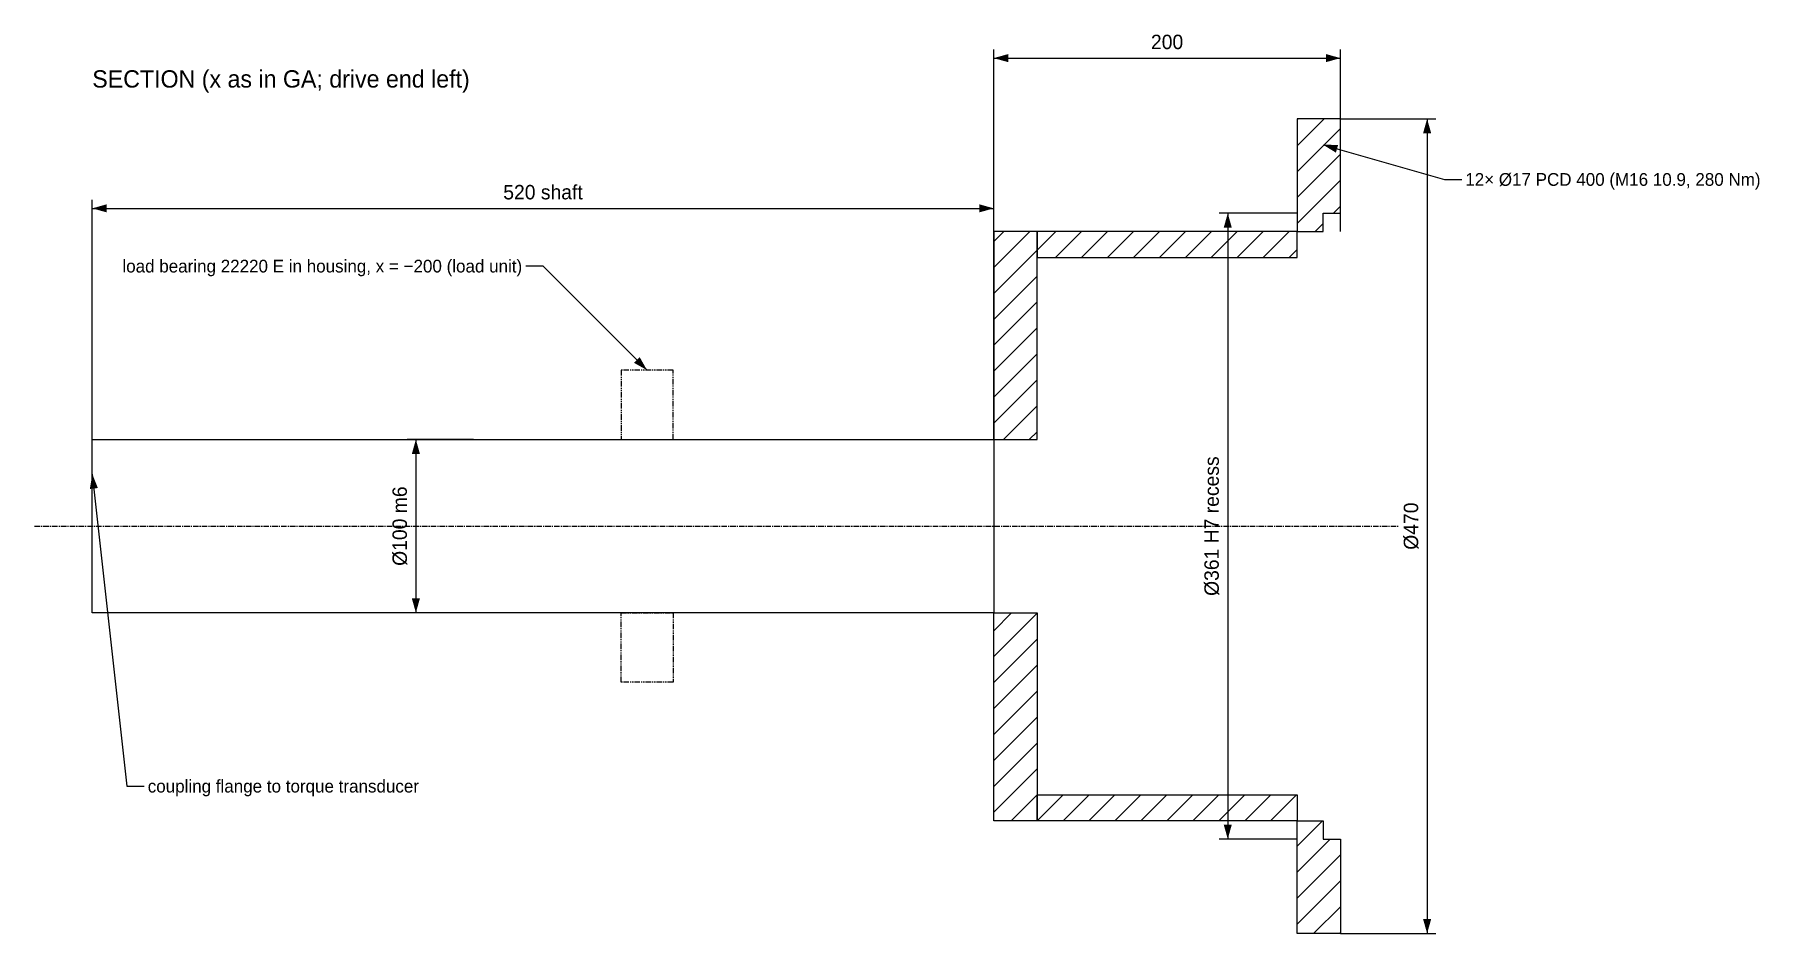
# Model space of a CAD drawing. Header units: millimetres. Extents: x 0 to 995, y -235 to 284.
import ezdxf
from ezdxf.enums import TextEntityAlignment as Align

# ---------------------------------------------------------------- set-up
doc = ezdxf.new("R2010")
doc.units = ezdxf.units.MM
doc.linetypes.add('CENTER', pattern=[5.08, 3.175, -0.635, 0.635, -0.635])
doc.linetypes.add('PHANTOM', pattern=[6.35, 3.175, -0.635, 0.635, -0.635, 0.635, -0.635])
for name, color, linetype in [('CENTER', 1, 'CENTER'), ('DIM', 3, 'Continuous'), ('HATCH', 9, 'Continuous'), ('OUTLINE', 7, 'Continuous'), ('PHANTOM', 5, 'PHANTOM'), ('TEXT', 3, 'Continuous')]:
    doc.layers.add(name, color=color, linetype=linetype)

msp = doc.modelspace()

# ---------------------------------------------------------------- hatches: boundary and pattern name
at = {"layer": 'DIM'}
for points in [[(553.33, 270), (561.67, 267.67), (561.67, 272.33)], [(753.33, 270), (745, 272.33), (745, 267.67)], [(803.33, 235), (801, 226.67), (805.67, 226.67)], [(743.33, 220), (750.71, 215.47), (751.99, 219.95)], [(33.33, 183.33), (41.67, 181), (41.67, 185.67)], [(553.33, 183.33), (545, 185.67), (545, 181)], [(688.33, 180.5), (686, 172.17), (690.67, 172.17)], [(353.33, 90), (349.09, 97.54), (345.79, 94.24)], [(220, 50), (217.67, 41.67), (222.33, 41.67)], [(33.33, 30), (31.93, 21.46), (36.57, 21.98)], [(220, -50), (222.33, -41.67), (217.67, -41.67)], [(688.33, -180.5), (690.67, -172.17), (686, -172.17)], [(803.33, -235), (805.67, -226.67), (801, -226.67)]]:
    msp.add_hatch(color=7, dxfattribs=at).paths.add_polyline_path(points)
at = {"layer": 'HATCH'}
h = msp.add_hatch(dxfattribs=at)
h.set_pattern_fill('ANSI31', scale=3.3333)
h.paths.add_polyline_path([(728.33, 170), (743.33, 170), (743.33, 180.5), (753.33, 180.5), (753.33, 235), (728.33, 235)])
h = msp.add_hatch(dxfattribs=at)
h.set_pattern_fill('ANSI31', scale=3.3333)
h.paths.add_polyline_path([(553.33, 50), (578.33, 50), (578.33, 170), (553.33, 170)])
h = msp.add_hatch(dxfattribs=at)
h.set_pattern_fill('ANSI31', scale=3.3333)
h.paths.add_polyline_path([(578.33, 155), (728.33, 155), (728.33, 170), (578.33, 170)])
h = msp.add_hatch(dxfattribs=at)
h.set_pattern_fill('ANSI31', scale=3.3333)
h.paths.add_polyline_path([(553.33, -50), (578.33, -50), (578.33, -170), (553.33, -170)])
h = msp.add_hatch(dxfattribs=at)
h.set_pattern_fill('ANSI31', scale=3.3333)
h.paths.add_polyline_path([(578.33, -155), (728.33, -155), (728.33, -170), (578.33, -170)])
h = msp.add_hatch(dxfattribs=at)
h.set_pattern_fill('ANSI31', scale=3.3333)
h.paths.add_polyline_path([(728.33, -170), (743.33, -170), (743.33, -180.5), (753.33, -180.5), (753.33, -235), (728.33, -235)])

# ---------------------------------------------------------------- linework, layer by layer
at = {"layer": 'CENTER'}
msp.add_line((0, 0), (786.67, 0), dxfattribs=at)
at = {"layer": 'DIM'}
for p, q in [((553.33, 170), (553.33, 275)), ((553.33, 270), (753.33, 270)), ((753.33, 170), (753.33, 275)), ((753.33, 235), (808.33, 235)), ((803.33, 235), (803.33, -235)), ((743.33, 220), (813.33, 200)), ((813.33, 200), (823.33, 200)), ((33.33, 50), (33.33, 188.33)), ((33.33, 183.33), (553.33, 183.33)), ((553.33, 50), (553.33, 188.33)), ((728.33, 180.5), (683.33, 180.5)), ((688.33, 180.5), (688.33, -180.5)), ((293.33, 150), (283.33, 150)), ((353.33, 90), (293.33, 150)), ((253.33, 50), (215, 50)), ((220, 50), (220, -50)), ((33.33, 30), (53.33, -150)), ((253.33, -50), (215, -50)), ((53.33, -150), (63.33, -150)), ((728.33, -180.5), (683.33, -180.5)), ((753.33, -235), (808.33, -235))]:
    msp.add_line(p, q, dxfattribs=at)
at = {"layer": 'OUTLINE'}
for points in [[(728.33, 170), (743.33, 170), (743.33, 180.5), (753.33, 180.5), (753.33, 235), (728.33, 235)], [(553.33, 50), (578.33, 50), (578.33, 170), (553.33, 170)], [(578.33, 155), (728.33, 155), (728.33, 170), (578.33, 170)], [(33.33, 50), (553.33, 50), (553.33, -50), (33.33, -50)], [(553.33, -50), (578.33, -50), (578.33, -170), (553.33, -170)], [(578.33, -155), (728.33, -155), (728.33, -170), (578.33, -170)], [(728.33, -170), (743.33, -170), (743.33, -180.5), (753.33, -180.5), (753.33, -235), (728.33, -235)]]:
    msp.add_lwpolyline(points, close=True, dxfattribs=at)
at = {"layer": 'PHANTOM'}
for points in [[(338.33, 50), (368.33, 50), (368.33, 90), (338.33, 90)], [(338.33, -50), (368.33, -50), (368.33, -90), (338.33, -90)]]:
    msp.add_lwpolyline(points, close=True, dxfattribs=at)

# ---------------------------------------------------------------- texts
at = {"layer": 'DIM'}
for s, p in [('200', (653.33, 272.67)), ('520 shaft', (293.33, 186))]:
    msp.add_text(s, height=8.333, dxfattribs=at).set_placement(p, align=Align.BOTTOM_CENTER)
for s, p in [('12× Ø17 PCD 400 (M16 10.9, 280 Nm)', (825.33, 200)), ('coupling flange to torque transducer', (65.33, -150))]:
    msp.add_text(s, height=7.3333, dxfattribs=at).set_placement(p, align=Align.MIDDLE_LEFT)
msp.add_text('load bearing 22220 E in housing, x = −200 (load unit)', height=7.3333, dxfattribs=at).set_placement((281.33, 150), align=Align.MIDDLE_RIGHT)
for s, height, p in [('Ø361 H7 recess', 8.3333, (685.67, 0)), ('Ø100 m6', 8.333, (217.33, 0)), ('Ø470', 8.333, (800.67, 0))]:
    msp.add_text(s, height=height, rotation=90, dxfattribs=at).set_placement(p, align=Align.BOTTOM_CENTER)
at = {"layer": 'TEXT'}
msp.add_text('SECTION (x as in GA; drive end left)', height=10, dxfattribs=at).set_placement((33.33, 250), align=Align.BOTTOM_LEFT)

doc.saveas('drawing.dxf')
